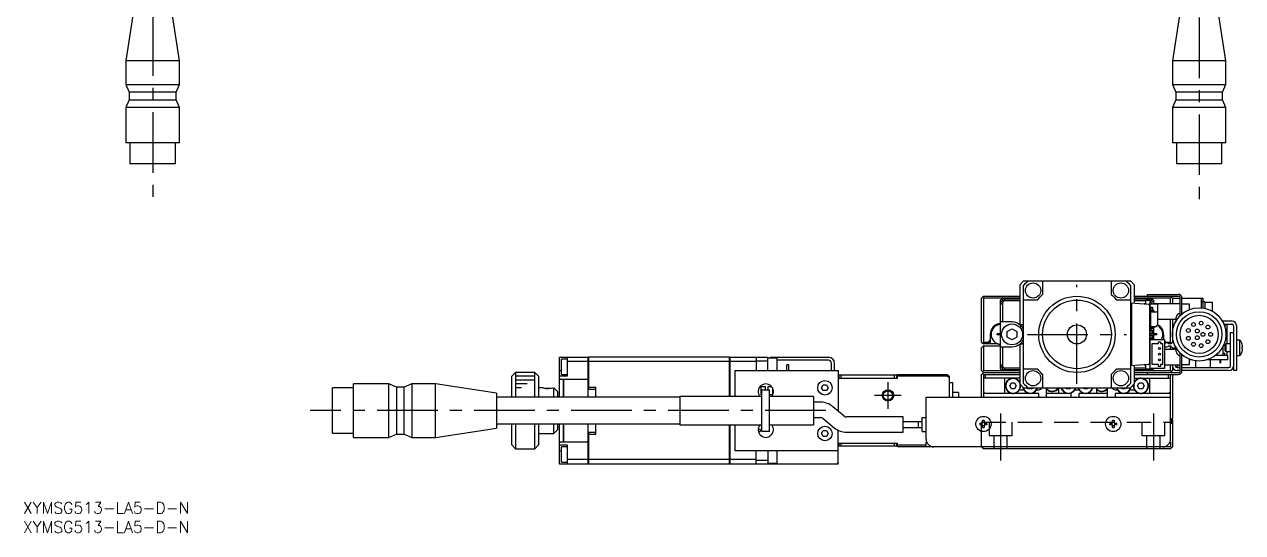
# Model space of a CAD drawing. Extents: x 0 to 680, y -8 to 382.
# Drawn here: x 0.4 to 319.4, y -8 to 125.3 of the extents above; entities that cross this region are included whole.
import ezdxf

# ---------------------------------------------------------------- set-up
doc = ezdxf.new("R2010")
doc.units = 0
doc.header["$LTSCALE"] = 0.5
doc.linetypes.add('CENTER', pattern=[50.8, 31.75, -6.35, 6.35, -6.35])
doc.linetypes.add('DASHED', pattern=[19.05, 12.7, -6.35])
for name, color, linetype in [('MSM_CENTER', 1, 'CENTER'), ('MSM_CONTINUOUS', 7, 'CONTINUOUS'), ('MSM_DASHED', 4, 'DASHED'), ('MSM_NARROW', 5, 'CONTINUOUS'), ('MSM_PART_NUMBER', 7, 'CONTINUOUS')]:
    doc.layers.add(name, color=color, linetype=linetype)
doc.styles.get("Standard").update_dxf_attribs({"font": 'txt.shx', "height": 1, "bigfont": 'bigfont.shx'})

# ---------------------------------------------------------------- blocks, each defined once
blk = doc.blocks.new('*U2')
at = {"layer": 'MSM_PART_NUMBER'}
blk.add_text('XYMSG513-LA5-D-N', height=3, dxfattribs=at).set_placement((0, -3))
blk = doc.blocks.new('*U3')
at = {"layer": 'MSM_PART_NUMBER'}
blk.add_text('XYMSG513-LA5-D-N', height=3, dxfattribs=at).set_placement((0, -8))

msp = doc.modelspace()

# ---------------------------------------------------------------- linework, layer by layer
at = {"layer": 'MSM_CENTER'}
for p, q in [((308.05, 228.7), (308.05, 78.7)), ((34, 153.08), (34, 78.7)), ((276.05, 31), (276.05, 57)), ((263.05, 44), (289.05, 44)), ((226.55, 31.5), (226.55, 24.5)), ((230.05, 28), (223.05, 28)), ((210.24, 24), (75.24, 24)), ((256.05, 23.26), (256.05, 10.95)), ((296.05, 23.26), (296.05, 10.95))]:
    msp.add_line(p, q, dxfattribs=at)
at = {"layer": 'MSM_CONTINUOUS'}
for p, q in [((29.43, 131.7), (27, 115.7)), ((41, 115.7), (38.57, 131.7)), ((303.48, 131.7), (301.05, 115.7)), ((315.05, 115.7), (312.62, 131.7)), ((41, 115.7), (27, 115.7)), ((27, 115.7), (27, 109.5)), ((41, 109.5), (41, 115.7)), ((315.05, 115.7), (301.05, 115.7)), ((301.05, 115.7), (301.05, 109.5)), ((315.05, 109.5), (315.05, 115.7)), ((27, 109.5), (41, 109.5)), ((27, 109.5), (27.85, 107.5)), ((40.15, 107.5), (41, 109.5)), ((301.05, 109.5), (315.05, 109.5)), ((301.05, 109.5), (301.9, 107.5)), ((314.2, 107.5), (315.05, 109.5)), ((27.85, 105.5), (27, 103.5)), ((40.15, 107.5), (27.85, 107.5)), ((27.85, 107.5), (27.85, 105.5)), ((27.85, 105.5), (40.15, 105.5)), ((40.15, 105.5), (40.15, 107.5)), ((41, 103.5), (40.15, 105.5)), ((301.9, 105.5), (301.05, 103.5)), ((314.2, 107.5), (301.9, 107.5)), ((301.9, 107.5), (301.9, 105.5)), ((301.9, 105.5), (314.2, 105.5)), ((314.2, 105.5), (314.2, 107.5)), ((315.05, 103.5), (314.2, 105.5)), ((41, 103.5), (27, 103.5)), ((27, 103.5), (27, 94.2)), ((41, 94.2), (41, 103.5)), ((315.05, 103.5), (301.05, 103.5)), ((301.05, 103.5), (301.05, 94.2)), ((315.05, 94.2), (315.05, 103.5)), ((41, 94.2), (27, 94.2)), ((28.05, 94.2), (28.05, 88.7)), ((39.95, 88.7), (39.95, 94.2)), ((315.05, 94.2), (301.05, 94.2)), ((302.1, 94.2), (302.1, 88.7)), ((314, 88.7), (314, 94.2)), ((39.95, 88.7), (28.05, 88.7)), ((314, 88.7), (302.1, 88.7)), ((262.05, 58), (261.05, 57)), ((262.05, 58), (290.05, 58)), ((267.05, 58), (267.05, 54.5)), ((285.05, 54.5), (285.05, 58)), ((291.05, 57), (290.05, 58)), ((261.05, 57), (261.05, 46.6)), ((262.05, 31.15), (262.05, 56.85)), ((290.05, 56.85), (290.05, 31.15)), ((291.05, 57), (291.05, 52.18)), ((294.55, 54.5), (302.55, 54.5)), ((294.55, 54), (294.55, 54.5)), ((251.05, 53.5), (251.55, 54)), ((251.05, 42), (251.05, 53.5)), ((251.55, 53.5), (251.3, 53.75)), ((251.55, 54), (261.05, 54)), ((251.55, 53.5), (251.55, 42)), ((261.05, 53.5), (251.55, 53.5)), ((256.55, 53.5), (256.05, 53)), ((256.05, 35), (256.05, 53)), ((256.05, 52.4), (256.55, 52.9)), ((256.05, 52.5), (256.15, 52.5)), ((256.55, 52.29), (256.05, 51.79)), ((256.55, 52.9), (256.55, 53.3)), ((256.55, 53.3), (261.05, 53.3)), ((256.85, 52.9), (256.55, 52.29)), ((256.55, 52.9), (261.05, 52.9)), ((256.55, 52.29), (256.55, 47.25)), ((257.05, 53.3), (257.05, 52.9)), ((265.55, 53), (262.05, 53)), ((290.05, 53), (286.55, 53)), ((290.05, 52.25), (294.77, 51.92)), ((290.35, 52.23), (290.35, 35.77)), ((291.05, 54), (302.85, 54)), ((300.55, 53.5), (291.05, 53.5)), ((291.05, 53.3), (295.55, 53.3)), ((291.05, 52.9), (294.05, 52.9)), ((294.05, 52), (293.62, 52)), ((294.05, 53), (295.25, 53)), ((294.05, 51.97), (294.05, 53)), ((295.05, 53), (295.05, 53.3)), ((295.05, 51.62), (295.05, 36.38)), ((295.25, 35), (295.25, 53)), ((295.25, 52.9), (295.55, 52.9)), ((295.55, 52.29), (295.25, 52.89)), ((297.25, 51.9), (295.25, 51.9)), ((295.25, 51.17), (295.8, 51.17)), ((296.05, 53), (295.55, 53.5)), ((295.55, 53.3), (295.55, 52.9)), ((295.55, 52.9), (296.05, 52.4)), ((295.93, 51.9), (295.55, 52.29)), ((295.55, 51.9), (295.55, 52.29)), ((295.8, 51.17), (295.8, 50.34)), ((295.95, 52.5), (296.05, 52.5)), ((296.05, 53), (296.05, 51.9)), ((303.05, 52), (296.05, 52)), ((297.25, 48.1), (297.25, 51.9)), ((301.05, 53.5), (300.55, 54)), ((300.8, 53.75), (300.55, 53.5)), ((300.55, 52), (300.55, 53.5)), ((301.05, 53.5), (303.05, 53.5)), ((301.05, 53.5), (301.05, 52)), ((303.05, 48.9), (303.05, 53.8)), ((303.55, 49.36), (303.55, 53.5)), ((303.55, 53.5), (309.05, 53.5)), ((305.55, 51.9), (303.55, 51.9)), ((305.55, 50.54), (305.55, 51.9)), ((308.55, 53.5), (308.55, 50.98)), ((309.55, 52.5), (308.55, 52.5)), ((309.05, 53.5), (309.05, 50.93)), ((309.55, 52.5), (309.55, 50.84)), ((311.55, 52.4), (309.55, 52.4)), ((311.55, 50.06), (311.55, 52.4)), ((295.25, 50.95), (295.48, 50.95)), ((295.25, 50.7), (295.48, 50.7)), ((295.25, 50.64), (295.48, 50.64)), ((295.25, 50.22), (295.33, 50.22)), ((295.25, 48.22), (295.35, 48.22)), ((295.25, 48.1), (295.35, 48.1)), ((295.35, 46.1), (295.35, 49.8)), ((295.45, 49.9), (297.03, 49.9)), ((295.48, 50.44), (295.48, 50.95)), ((295.58, 50.34), (295.91, 50.34)), ((295.91, 50.11), (295.58, 50.11)), ((295.8, 50.11), (295.8, 49.9)), ((296.01, 49.9), (296.01, 50.01)), ((296.24, 49.9), (296.24, 50.01)), ((297.13, 49.8), (297.13, 46.42)), ((297.13, 48.1), (297.25, 48.1)), ((297.13, 48), (302.05, 48)), ((300.55, 42), (300.55, 48)), ((301.05, 48), (301.05, 42)), ((302.05, 47.61), (302.05, 48.5)), ((303.72, 49.5), (303.55, 49.5)), ((256, 45), (256.05, 45)), ((256, 44.21), (256, 45)), ((259.05, 47.25), (256.05, 47.25)), ((257.8, 44.72), (259.05, 45.44)), ((257.8, 43.28), (257.8, 44.72)), ((259.05, 45.44), (260.3, 44.72)), ((260.3, 44.72), (260.3, 43.28)), ((261.05, 46.6), (262.05, 46.6)), ((261.14, 46.49), (262.05, 46.49)), ((295.25, 47.25), (295.35, 47.25)), ((295.25, 46.69), (295.35, 46.69)), ((295.25, 45.5), (295.25, 45.5)), ((295.48, 45.27), (295.25, 45.27)), ((295.48, 45.2), (295.25, 45.2)), ((295.48, 44.95), (295.25, 44.95)), ((296.71, 46), (295.45, 46)), ((295.48, 45.5), (296.05, 45.5)), ((295.48, 44.95), (295.48, 45.46)), ((295.48, 45), (296.09, 45)), ((295.91, 45.79), (295.58, 45.79)), ((295.58, 45.56), (295.91, 45.56)), ((295.67, 46), (295.67, 45.79)), ((295.67, 45.56), (295.67, 45.5)), ((295.67, 45), (295.67, 44.25)), ((295.8, 46), (295.8, 45.79)), ((295.8, 45.56), (295.8, 45.5)), ((295.8, 45), (295.8, 44.25)), ((296.01, 45.89), (296.01, 46)), ((296.05, 45.59), (296.05, 42.57)), ((296.09, 44.21), (296.09, 45)), ((296.24, 45.89), (296.24, 46)), ((297.1, 46.35), (296.78, 46.03)), ((316.65, 47.5), (314.11, 47.5)), ((314.51, 46.7), (316.55, 46.7)), ((314.59, 46.5), (315.3, 46.5)), ((315.3, 46.5), (315.3, 41.5)), ((317.05, 46.2), (317.05, 34.5)), ((317.85, 46.3), (317.85, 34.5)), ((251.05, 42), (251.55, 41.5)), ((251.3, 41.75), (251.55, 42)), ((251.55, 42), (252.75, 42)), ((255.43, 41.5), (251.55, 41.5)), ((253.35, 42.6), (252.75, 42)), ((252.75, 42), (253.35, 41.58)), ((253.35, 44), (253.35, 41.5)), ((255.15, 43.86), (255.15, 44.15)), ((255.94, 44.15), (255.15, 44.15)), ((255.94, 43.86), (255.15, 43.86)), ((255.68, 44.15), (255.68, 43.86)), ((256.05, 44.46), (256, 44.47)), ((256, 43), (256, 43.8)), ((256.05, 43.54), (256, 43.53)), ((256, 43), (256.05, 43)), ((259.05, 42.56), (257.8, 43.28)), ((260.3, 43.28), (259.05, 42.56)), ((262.05, 41.51), (261.14, 41.51)), ((295.25, 44.25), (296.05, 44.25)), ((295.25, 43.75), (296.05, 43.75)), ((295.25, 43), (296.09, 43)), ((298.95, 42.57), (295.25, 42.57)), ((295.67, 43.75), (295.67, 43)), ((295.75, 41.57), (297.4, 41.57)), ((295.75, 36.07), (295.75, 41.57)), ((295.8, 43.75), (295.8, 43)), ((296.09, 44.47), (296.05, 44.46)), ((296.09, 43.53), (296.05, 43.54)), ((296.09, 43), (296.09, 43.8)), ((296.95, 44.15), (296.15, 44.15)), ((296.95, 43.86), (296.15, 43.86)), ((296.42, 43.86), (296.42, 44.15)), ((296.95, 43.86), (296.95, 44.15)), ((297.4, 42.07), (297.9, 42.07)), ((297.4, 41.57), (297.4, 42.07)), ((297.9, 42.07), (297.9, 41.57)), ((297.9, 41.57), (298.45, 41.57)), ((298.45, 41.57), (298.45, 36.07)), ((298.75, 44), (298.75, 42.57)), ((298.77, 42.57), (298.75, 42.6)), ((298.95, 42.57), (298.95, 35.07)), ((299.35, 42), (298.95, 42.4)), ((298.95, 41.72), (299.35, 42)), ((299.35, 42), (300.55, 42)), ((300.55, 41.5), (300.11, 41.5)), ((300.55, 42), (300.8, 41.75)), ((300.55, 41.5), (301.05, 42)), ((315.05, 41.5), (314.85, 41.3)), ((315.05, 41.5), (315.05, 39.5)), ((316.25, 41.5), (315.05, 41.5)), ((316.25, 44.5), (317.05, 44.5)), ((316.25, 35.7), (316.25, 44.5)), ((318.74, 42.5), (317.85, 42.5)), ((318.74, 38.5), (318.74, 42.5)), ((251.05, 40.5), (251.55, 41)), ((251.05, 34.5), (251.05, 40.5)), ((251.55, 41), (251.55, 34.5)), ((251.55, 41), (256.05, 41)), ((256.05, 40.75), (259.05, 40.75)), ((256.55, 40.75), (256.55, 35.71)), ((261.05, 41.4), (261.05, 31)), ((262.05, 41.4), (261.05, 41.4)), ((302.05, 40), (298.95, 40)), ((300.11, 41), (300.55, 41)), ((300.55, 40), (300.55, 41)), ((300.55, 41), (301.05, 40.5)), ((301.05, 40.5), (301.85, 40.5)), ((301.05, 40), (301.05, 40.5)), ((301.85, 40.5), (301.85, 40)), ((302.05, 39.5), (302.05, 40.39)), ((303.05, 34.2), (303.05, 39.1)), ((303.55, 34.5), (303.55, 38.64)), ((303.55, 38.5), (303.72, 38.5)), ((315.55, 38.5), (312.38, 38.5)), ((314.3, 38.5), (314.3, 40.85)), ((314.3, 39.05), (314.75, 39.05)), ((314.75, 38.5), (314.75, 39.05)), ((314.85, 39.7), (314.85, 41.3)), ((314.85, 39.7), (315.05, 39.5)), ((315.05, 39.5), (316.25, 39.5)), ((315.3, 39.5), (315.3, 38.5)), ((315.55, 37.3), (315.55, 38.5)), ((317.85, 38.5), (318.74, 38.5)), ((319.3, 41.43), (319.3, 41.45)), ((319.3, 40.7), (319.43, 40.7)), ((319.3, 40.3), (319.3, 40.7)), ((319.43, 40.3), (319.3, 40.3)), ((319.3, 39.55), (319.3, 39.57)), ((140.55, 27.5), (140.55, 38)), ((140.55, 38), (148.05, 38)), ((142.55, 37.5), (141.05, 37.5)), ((141.05, 33.5), (141.05, 37.5)), ((142.55, 38), (142.55, 33)), ((148.05, 36.85), (142.55, 36.85)), ((148.05, 27.5), (148.05, 38)), ((148.05, 37.99), (148.1, 37.99)), ((148.05, 36.84), (148.1, 36.84)), ((185.05, 38), (148.1, 38)), ((148.1, 38), (148.1, 29.65)), ((185.05, 36.85), (148.1, 36.85)), ((185.05, 27.75), (185.05, 38)), ((185.05, 37.99), (185.1, 37.99)), ((185.05, 36.84), (185.1, 36.84)), ((185.1, 38), (195.05, 38)), ((185.1, 38), (185.1, 27.75)), ((192.05, 36.85), (185.1, 36.85)), ((192.05, 38), (192.05, 34.5)), ((195.05, 37), (192.05, 37)), ((195.05, 34.5), (195.05, 38)), ((197.55, 37.75), (195.05, 37.75)), ((195.75, 37.75), (195.75, 38)), ((195.75, 38), (210.95, 38)), ((196.25, 38), (196.25, 37.75)), ((197.55, 34.5), (197.55, 37.75)), ((210.95, 37.2), (197.55, 37.2)), ((200.05, 34.5), (200.05, 36)), ((200.55, 36), (200.05, 36)), ((200.55, 34.5), (200.55, 36)), ((211.75, 34.5), (211.75, 36.4)), ((212.55, 34.5), (212.55, 36.4)), ((256.05, 36.21), (256.55, 35.71)), ((256.55, 35.1), (256.05, 35.6)), ((256.05, 35.5), (256.15, 35.5)), ((256.55, 35.71), (256.85, 35.1)), ((256.55, 34.7), (256.55, 35.1)), ((261.05, 35.1), (256.55, 35.1)), ((257.05, 35.1), (257.05, 34.7)), ((294.77, 36.08), (290.05, 35.75)), ((291.05, 35.82), (291.05, 31)), ((294.05, 35.1), (291.05, 35.1)), ((293.62, 36), (294.05, 36)), ((294.05, 35), (294.05, 36.03)), ((297.4, 36.07), (295.75, 36.07)), ((297.4, 35.57), (297.4, 36.07)), ((297.9, 35.57), (297.4, 35.57)), ((297.9, 36.07), (297.9, 35.57)), ((298.45, 36.07), (297.9, 36.07)), ((298.95, 36), (303.05, 36)), ((300.55, 34.5), (300.55, 36)), ((301.05, 36), (301.05, 34.5)), ((301.85, 36), (301.85, 35.7)), ((301.9, 35.5), (302.35, 35.5)), ((302.25, 35.3), (303.05, 35.3)), ((302.35, 36), (302.35, 35.5)), ((303.55, 36.1), (305.55, 36.1)), ((303.55, 35.3), (315.85, 35.3)), ((305.55, 36.1), (305.55, 37.46)), ((306.02, 37.3), (305.55, 37.3)), ((307.05, 37.07), (307.05, 35.3)), ((315.55, 37.3), (310.07, 37.3)), ((311.05, 35.3), (311.05, 37.3)), ((313.42, 37.3), (313.42, 36.5)), ((313.42, 36.5), (313.67, 36.5)), ((313.67, 37.3), (313.67, 36.5)), ((129.05, 34), (128.05, 33)), ((128.05, 27.5), (128.05, 33)), ((129.05, 34), (129.05, 27.5)), ((134.05, 34), (129.05, 34)), ((134.05, 27.5), (134.05, 34)), ((135.05, 33), (134.05, 34)), ((135.05, 33), (135.05, 27.5)), ((140.55, 34.5), (141.05, 34.5)), ((142.55, 33), (140.55, 33)), ((140.75, 32.23), (140.55, 32.23)), ((140.75, 32.25), (140.75, 32.23)), ((140.75, 32.25), (141.55, 32.25)), ((141.05, 33.5), (142.55, 33.5)), ((141.55, 27.5), (141.55, 32.25)), ((141.55, 32.2), (141.6, 32.2)), ((141.6, 32.25), (148.05, 32.25)), ((141.6, 32.25), (141.6, 27.5)), ((186.55, 34.5), (213.55, 34.5)), ((186.55, 27.75), (186.55, 34.5)), ((213.55, 34.5), (213.55, 23.86)), ((228.75, 33.3), (213.55, 33.3)), ((213.55, 32.5), (229.05, 32.5)), ((213.75, 32.5), (213.75, 33.3)), ((214.25, 33.3), (214.25, 32.5)), ((228.25, 32.5), (228.25, 33.3)), ((228.75, 33.3), (228.75, 32.5)), ((229.05, 33.5), (242.05, 33.5)), ((229.05, 32.5), (229.05, 33.5)), ((241.93, 33), (229.05, 33)), ((241.93, 33), (241.43, 33.5)), ((242.55, 32.69), (241.93, 33)), ((242.05, 33.5), (242.55, 33)), ((242.55, 33), (242.55, 27.5)), ((251.55, 34), (251.05, 34.5)), ((251.55, 34), (251.05, 33.5)), ((251.05, 27.5), (251.05, 33.5)), ((251.3, 34.25), (251.55, 34.5)), ((251.55, 33.5), (251.3, 33.75)), ((251.55, 34.5), (261.05, 34.5)), ((251.55, 34), (261.05, 34)), ((251.55, 33.5), (251.55, 27.5)), ((251.55, 33.5), (261.05, 33.5)), ((261.05, 32.5), (251.55, 32.5)), ((252.05, 33.5), (252.05, 32.5)), ((256.05, 35), (256.55, 34.5)), ((261.05, 34.7), (256.55, 34.7)), ((257.05, 32.5), (257.05, 28.5)), ((262.05, 35), (265.55, 35)), ((267.05, 33.5), (267.05, 30)), ((285.05, 30), (285.05, 33.5)), ((286.55, 35), (290.05, 35)), ((295.55, 34.7), (291.05, 34.7)), ((291.05, 34.5), (300.55, 34.5)), ((291.05, 34), (302.85, 34)), ((291.05, 33.5), (302.55, 33.5)), ((291.05, 32.5), (300.55, 32.5)), ((294.05, 35), (295.25, 35)), ((294.55, 33.5), (294.55, 34)), ((295.05, 34.7), (295.05, 35)), ((295.05, 32.5), (295.05, 28.5)), ((298.95, 35.07), (295.25, 35.07)), ((295.55, 35.07), (295.55, 34.7)), ((295.55, 34.5), (296.05, 35)), ((296.05, 35), (296.05, 35.07)), ((300.05, 32.5), (300.05, 33.5)), ((300.55, 34.5), (300.8, 34.25)), ((301.05, 34.5), (300.55, 34)), ((300.55, 16.5), (300.55, 33.5)), ((301.05, 33.5), (301.05, 22)), ((303.05, 34.5), (302.25, 34.5)), ((315.85, 34.5), (303.55, 34.5)), ((317.85, 34.5), (317.05, 34.5)), ((81.05, 18.05), (81.05, 29.95)), ((86.55, 29.95), (81.05, 29.95)), ((86.55, 17), (86.55, 31)), ((95.85, 31), (86.55, 31)), ((95.85, 17), (95.85, 31)), ((97.85, 30.15), (95.85, 31)), ((97.85, 30.15), (97.85, 17.85)), ((99.85, 30.15), (97.85, 30.15)), ((101.85, 31), (99.85, 30.15)), ((99.85, 17.85), (99.85, 30.15)), ((101.85, 31), (101.85, 17)), ((108.05, 31), (101.85, 31)), ((108.05, 17), (108.05, 31)), ((124.05, 28.57), (108.05, 31)), ((136.05, 30), (135.05, 30)), ((139.05, 27.5), (139.05, 30)), ((139.05, 30), (140.05, 29)), ((140.05, 29), (140.05, 27.5)), ((148.05, 29.65), (150.05, 29.65)), ((148.1, 30.15), (150.05, 30.15)), ((150.05, 27.5), (150.05, 30.15)), ((194.47, 30.22), (193.22, 30.22)), ((193.22, 30.22), (193.22, 28.22)), ((193.55, 29.5), (195.55, 29.5)), ((193.55, 18.5), (193.55, 29.5)), ((194.47, 29.5), (194.47, 30.22)), ((196.13, 30.22), (195.13, 30.22)), ((195.13, 30.22), (195.13, 29.5)), ((195.55, 18.5), (195.55, 29.5)), ((196.38, 28.22), (196.38, 29.8)), ((209.18, 30), (209.61, 30.75)), ((209.61, 29.25), (209.18, 30)), ((209.61, 30.75), (210.48, 30.75)), ((210.48, 29.25), (209.61, 29.25)), ((210.48, 30.75), (210.91, 30)), ((210.91, 30), (210.48, 29.25)), ((243.55, 31.25), (242.55, 31.25)), ((243.55, 27.5), (243.55, 31.25)), ((245.05, 28.75), (243.55, 28.75)), ((245.05, 28.75), (245.05, 27.5)), ((252.05, 28.5), (251.55, 29)), ((258.43, 30.5), (258.86, 31.25)), ((258.86, 29.75), (258.43, 30.5)), ((258.86, 31.25), (259.73, 31.25)), ((259.73, 29.75), (258.86, 29.75)), ((259.73, 31.25), (260.16, 30.5)), ((260.16, 30.5), (259.73, 29.75)), ((261.05, 31.5), (261.03, 31.5)), ((261.03, 29.5), (262.06, 29.5)), ((261.05, 31), (262.05, 30)), ((262.05, 30), (290.05, 30)), ((263.36, 29.75), (263.22, 30)), ((264.23, 29.75), (263.36, 29.75)), ((264.37, 30), (264.23, 29.75)), ((265.53, 29.5), (266.05, 29.5)), ((268.05, 27.5), (268.05, 30)), ((271.25, 30), (271.25, 28.5)), ((273.36, 29.75), (273.22, 30)), ((274.23, 29.75), (273.36, 29.75)), ((274.37, 30), (274.23, 29.75)), ((275.53, 29.5), (276.56, 29.5)), ((277.86, 29.75), (277.72, 30)), ((278.73, 29.75), (277.86, 29.75)), ((278.87, 30), (278.73, 29.75)), ((281.25, 28.5), (281.25, 30)), ((284.05, 27.5), (284.05, 30)), ((286.05, 29.5), (286.56, 29.5)), ((287.86, 29.75), (287.72, 30)), ((288.73, 29.75), (287.86, 29.75)), ((288.87, 30), (288.73, 29.75)), ((290.03, 29.5), (291.06, 29.5)), ((290.05, 30), (291.05, 31)), ((291.06, 31.5), (291.05, 31.5)), ((291.93, 30.5), (292.36, 31.25)), ((292.36, 29.75), (291.93, 30.5)), ((292.36, 31.25), (293.23, 31.25)), ((293.23, 29.75), (292.36, 29.75)), ((293.23, 31.25), (293.66, 30.5)), ((293.66, 30.5), (293.23, 29.75)), ((300.55, 29), (300.05, 28.5)), ((124.05, 28.57), (124.05, 19.43)), ((172.05, 27.5), (124.05, 27.5)), ((172.05, 27.75), (172.05, 20.25)), ((193.55, 27.75), (172.05, 27.75)), ((193.22, 28.22), (193.55, 28.22)), ((195.55, 28.22), (196.38, 28.22)), ((207.05, 27.75), (195.55, 27.75)), ((207.05, 27.75), (207.05, 20.25)), ((208.93, 26.21), (207.05, 26.21)), ((236.55, 27.5), (300.55, 27.5)), ((236.55, 16.5), (236.55, 27.5)), ((266.05, 28.5), (251.55, 28.5)), ((266.05, 27.5), (266.05, 28.5)), ((274.55, 28.5), (268.05, 28.5)), ((274.55, 27.5), (274.55, 28.5)), ((276.55, 28.5), (276.55, 27.5)), ((284.05, 28.5), (276.55, 28.5)), ((286.05, 28.5), (286.05, 27.5)), ((300.55, 28.5), (286.05, 28.5)), ((215.07, 22.58), (212.15, 25.04)), ((230.55, 22.35), (215.71, 22.35)), ((230.55, 18.35), (230.55, 22.35)), ((108.05, 17), (124.05, 19.43)), ((124.05, 20.5), (172.05, 20.5)), ((128.05, 15), (128.05, 20.5)), ((129.05, 20.5), (129.05, 14)), ((134.05, 14), (134.05, 20.5)), ((135.05, 20.5), (135.05, 15)), ((139.05, 18), (139.05, 20.5)), ((140.05, 20.5), (140.05, 19)), ((140.55, 10), (140.55, 20.5)), ((141.55, 15.75), (141.55, 20.5)), ((141.6, 20.5), (141.6, 15.75)), ((148.05, 10), (148.05, 20.5)), ((150.05, 17.85), (150.05, 20.5)), ((172.05, 20.25), (193.55, 20.25)), ((185.05, 10), (185.05, 20.25)), ((185.1, 20.25), (185.1, 10)), ((186.55, 13.5), (186.55, 20.25)), ((192.86, 20.07), (193.05, 20.07)), ((193.05, 20.25), (193.05, 20.07)), ((195.55, 20.25), (207.05, 20.25)), ((207.05, 22.21), (208.93, 22.21)), ((209.58, 21.97), (212.5, 19.52)), ((235.55, 21.1), (230.55, 21.1)), ((230.55, 19.6), (235.55, 19.6)), ((234.55, 19.6), (234.55, 21.1)), ((235.55, 22.2), (236.55, 22.2)), ((235.55, 18.5), (235.55, 22.2)), ((250.62, 20.7), (251.35, 20.7)), ((251.35, 20.3), (250.62, 20.3)), ((251.35, 20.7), (251.35, 21.43)), ((251.35, 19.57), (251.35, 20.3)), ((251.75, 21.43), (251.75, 20.7)), ((251.75, 20.7), (252.48, 20.7)), ((251.75, 20.3), (251.75, 19.57)), ((252.48, 20.3), (251.75, 20.3)), ((284.62, 20.7), (285.35, 20.7)), ((285.35, 20.3), (284.62, 20.3)), ((285.35, 20.7), (285.35, 21.43)), ((285.35, 19.57), (285.35, 20.3)), ((285.75, 21.43), (285.75, 20.7)), ((285.75, 20.7), (286.48, 20.7)), ((286.48, 20.3), (285.75, 20.3)), ((285.75, 20.3), (285.75, 19.57)), ((300.55, 22), (300.8, 21.75)), ((301.05, 22), (300.55, 21.5)), ((300.55, 21.4), (300.65, 21.4)), ((301.05, 21.2), (300.55, 21.2)), ((300.55, 20.5), (301.05, 21)), ((300.55, 21), (301.05, 21)), ((300.95, 21.9), (300.95, 21.7)), ((300.95, 21.8), (301.05, 21.7)), ((301.05, 21.7), (301.05, 14.5)), ((81.05, 18.05), (86.55, 18.05)), ((86.55, 17), (95.85, 17)), ((95.85, 17), (97.85, 17.85)), ((97.85, 17.85), (99.85, 17.85)), ((99.85, 17.85), (101.85, 17)), ((101.85, 17), (108.05, 17)), ((135.05, 18), (139.05, 18)), ((140.05, 19), (139.05, 18)), ((148.05, 18.35), (150.05, 18.35)), ((148.1, 18.35), (148.1, 10)), ((148.1, 17.85), (150.05, 17.85)), ((193.05, 19.07), (192.55, 19.07)), ((192.59, 18.57), (193.05, 18.57)), ((193.05, 19.07), (193.05, 18.57)), ((195.55, 18.5), (193.55, 18.5)), ((209.18, 18), (209.61, 18.75)), ((209.61, 17.25), (209.18, 18)), ((209.61, 18.75), (210.48, 18.75)), ((210.48, 17.25), (209.61, 17.25)), ((210.48, 18.75), (210.91, 18)), ((210.91, 18), (210.48, 17.25)), ((213.55, 10), (213.55, 18.84)), ((215.71, 18.35), (230.55, 18.35)), ((235.55, 18.5), (236.55, 18.5)), ((128.05, 15), (129.05, 14)), ((129.05, 14), (134.05, 14)), ((134.05, 14), (135.05, 15)), ((140.55, 15.77), (140.75, 15.77)), ((140.55, 15), (142.55, 15)), ((140.55, 13.5), (141.05, 13.5)), ((140.75, 15.77), (140.75, 15.75)), ((141.55, 15.75), (140.75, 15.75)), ((142.55, 14.5), (141.05, 14.5)), ((141.05, 10.5), (141.05, 14.5)), ((141.55, 15.8), (141.6, 15.8)), ((148.05, 15.75), (141.6, 15.75)), ((142.55, 15), (142.55, 10)), ((213.55, 13.5), (186.55, 13.5)), ((192.05, 10), (192.05, 13.5)), ((195.05, 13.5), (195.05, 10)), ((197.55, 10.25), (197.55, 13.5)), ((213.55, 15.5), (229.05, 15.5)), ((213.75, 14.7), (213.75, 15.5)), ((228.75, 14.7), (213.75, 14.7)), ((214.25, 15.5), (214.25, 14.7)), ((228.25, 14.7), (228.25, 15.5)), ((228.75, 15.5), (228.75, 14.7)), ((229.05, 14.5), (229.05, 15.5)), ((229.05, 15), (236.55, 15)), ((300.55, 14.5), (229.05, 14.5)), ((236.55, 14.5), (236.55, 15.7)), ((251.05, 14.5), (251.55, 14)), ((251.55, 14.5), (251.3, 14.25)), ((300.55, 14), (251.55, 14)), ((300.55, 15.7), (300.55, 14.5)), ((300.8, 14.25), (300.55, 14.5)), ((300.55, 14), (301.05, 14.5)), ((148.05, 10), (140.55, 10)), ((141.05, 10.5), (142.55, 10.5)), ((148.05, 11.15), (142.55, 11.15)), ((148.05, 11.16), (148.1, 11.16)), ((148.05, 10.01), (148.1, 10.01)), ((185.05, 11.15), (148.1, 11.15)), ((185.05, 10), (148.1, 10)), ((185.05, 11.16), (185.1, 11.16)), ((185.05, 10.01), (185.1, 10.01)), ((192.05, 11.15), (185.1, 11.15)), ((213.55, 10), (185.1, 10)), ((192.05, 11), (195.05, 11)), ((195.05, 10.25), (197.55, 10.25)), ((213.55, 10.5), (213.05, 10))]:
    msp.add_line(p, q, dxfattribs=at)
for centre, radius in [((264.55, 55.5), 2), ((287.55, 55.5), 2), ((276.05, 44), 10), ((276.05, 44), 9), ((308.05, 44), 7), ((308.05, 44), 5.95), ((308.05, 44), 5), ((259.05, 44), 2.75), ((276.05, 44), 2.5), ((305.23, 45.03), 0.5), ((306.55, 46.6), 0.5), ((307.55, 44.87), 0.5), ((308.57, 46.95), 0.5), ((310.34, 45.93), 0.5), ((305.23, 42.97), 0.5), ((306.55, 41.4), 0.5), ((307.55, 43.13), 0.5), ((308.57, 41.05), 0.5), ((309.05, 44), 0.5), ((310.34, 42.07), 0.5), ((311.05, 44), 0.5), ((297.65, 40.32), 0.25), ((297.65, 38.82), 0.25), ((297.65, 37.32), 0.25), ((264.55, 32.5), 2), ((287.55, 32.5), 2), ((210.05, 30), 1.9), ((226.55, 28), 1.23), ((251.55, 20.5), 2), ((285.55, 20.5), 2), ((210.05, 18), 1.9)]:
    msp.add_circle(centre, radius, dxfattribs=at)
for centre, radius, start, end in [((276.05, 44), 19, 132.5369, 137.4631), ((276.05, 44), 19, 42.5369, 47.4631), ((252.88, 67.16), 19, 311.7998, 318.2002), ((299.21, 67.16), 19, 221.7998, 228.2002), ((302.55, 53.5), 1, 0, 90), ((294.75, 51.62), 0.3, 0, 86), ((302.85, 53.8), 0.2, 0, 90), ((295.58, 50.44), 0.33, 180, 270), ((295.45, 49.8), 0.1, 90, 180), ((295.58, 50.44), 0.1, 180, 270), ((295.91, 50.01), 0.33, 0, 90), ((295.91, 50.01), 0.1, 0, 90), ((297.03, 49.8), 0.1, 0, 90), ((303.05, 48.5), 1, 90, 180), ((312.05, 48.5), 1, 35.7317, 61.0012), ((256.15, 44), 2.8, 92.0467, 180), ((256.15, 44), 2.6, 92.2042, 267.7958), ((259.05, 44), 3.25, 22.6042, 90), ((295.58, 45.46), 0.33, 90, 180), ((295.45, 46.1), 0.1, 180, 270), ((295.58, 45.46), 0.1, 90, 180), ((295.91, 45.89), 0.33, 270, 0), ((295.91, 45.89), 0.1, 270, 0), ((296.71, 46.1), 0.1, 270, 315), ((295.95, 44), 2.6, 326.7647, 64.089), ((297.03, 46.42), 0.1, 315, 0), ((295.95, 44), 2.8, 0, 65.0752), ((316.55, 46.2), 0.5, 0, 90), ((316.65, 46.3), 1.2, 0, 90), ((255.94, 44.21), 0.06, 270, 0), ((255.94, 43.8), 0.06, 0, 90), ((259.05, 44), 3.25, 270, 310.0046), ((259.05, 44), 3.25, 310.005, 337.3871), ((296.15, 44.21), 0.06, 180, 270), ((296.15, 43.8), 0.06, 90, 180), ((299.45, 40.75), 1, 48.5904, 120), ((316.25, 40.5), 3.2, 17.27, 38.6822), ((299.45, 41.75), 1, 240, 311.4096), ((303.05, 39.5), 1, 180, 270), ((312.05, 39.5), 1, 298.9988, 324.2683), ((316.25, 40.5), 3.2, 321.3178, 342.73), ((316.25, 40.5), 3.19, 3.5903, 16.9053), ((316.25, 40.5), 3.19, 343.0947, 356.4097), ((210.95, 36.4), 1.6, 0, 90), ((210.95, 36.4), 0.8, 0, 90), ((294.75, 36.38), 0.3, 274, 0), ((302.25, 35.7), 1.2, 180, 270), ((302.25, 35.7), 0.4, 180, 270), ((315.85, 35.7), 0.4, 270, 0), ((315.85, 35.7), 1.2, 270, 0), ((259.3, 30.5), 2, 30, 7.702), ((259.3, 30.5), 1.9, 22.9195, 11.8627), ((252.88, 20.84), 19, 41.7998, 48.2002), ((299.21, 20.84), 19, 131.7998, 138.2002), ((292.8, 30.5), 2, 172.298, 150), ((292.8, 30.5), 1.9, 168.1373, 157.0805), ((302.55, 34.5), 1, 270, 0), ((302.85, 34.2), 0.2, 270, 0), ((137.55, 35.87), 6, 257.9755, 282.0245), ((194.55, 29), 2, 321.3178, 218.6822), ((263.8, 30.5), 2, 187.7021, 345.5225), ((263.8, 30.5), 1.9, 191.8628, 344.7424), ((276.05, 44), 19, 222.5369, 227.4631), ((266.05, 30.5), 1, 270, 329.9999), ((269.55, 31), 1.9, 217.8636, 328.2431), ((269.55, 31), 2, 221.4096, 328.2117), ((273.8, 30.5), 2, 194.4775, 345.5225), ((273.8, 30.5), 1.9, 195.2576, 344.7424), ((278.3, 30.5), 2, 194.4775, 345.5225), ((278.3, 30.5), 1.9, 195.2576, 344.7424), ((282.55, 31), 1.9, 226.8264, 322.1364), ((282.55, 31), 2, 229.4584, 318.5904), ((286.05, 30.5), 1, 210.0001, 270), ((288.3, 30.5), 2, 194.4775, 352.2979), ((288.3, 30.5), 1.9, 195.2576, 348.1372), ((276.05, 44), 19, 312.5369, 317.4631), ((208.93, 21.21), 5, 50, 90), ((215.71, 23.35), 1, 230, 270), ((194.55, 19), 2, 141.3178, 38.6822), ((208.93, 21.21), 1, 50, 90), ((215.71, 23.35), 5, 230, 270), ((251.55, 20.5), 0.95, 167.8468, 192.1532), ((251.55, 20.5), 0.435, 152.6335, 207.3665), ((251.55, 20.5), 0.95, 77.8468, 102.1532), ((251.55, 20.5), 0.435, 62.6335, 117.3665), ((251.55, 20.5), 0.435, 242.6335, 297.3665), ((251.55, 20.5), 0.95, 257.8468, 282.1532), ((251.55, 20.5), 0.435, 332.6335, 27.3665), ((251.55, 20.5), 0.95, 347.8468, 12.1532), ((285.55, 20.5), 0.95, 167.8468, 192.1532), ((285.55, 20.5), 0.435, 152.6335, 207.3665), ((285.55, 20.5), 0.95, 77.8468, 102.1532), ((285.55, 20.5), 0.435, 62.6335, 117.3665), ((285.55, 20.5), 0.435, 242.6335, 297.3665), ((285.55, 20.5), 0.95, 257.8468, 282.1532), ((285.55, 20.5), 0.435, 332.6335, 27.3665), ((285.55, 20.5), 0.95, 347.8468, 12.1532), ((300.65, 21.7), 0.3, 270, 0), ((195.85, 17.33), 0.2, 75.0744, 180.8063), ((238.55, 16.5), 2, 180, 270), ((298.55, 16.5), 2, 270, 0)]:
    msp.add_arc(centre, radius, start, end, dxfattribs=at)
at = {"layer": 'MSM_DASHED'}
for p, q in [((251.05, 21), (300.55, 21)), ((251.05, 14.5), (251.05, 21)), ((253.05, 21), (253.05, 17.5)), ((259.05, 17.5), (259.05, 21)), ((293.05, 21), (293.05, 17.5)), ((299.05, 17.5), (299.05, 21)), ((253.05, 17.5), (259.05, 17.5)), ((254.3, 17.5), (254.3, 14)), ((257.8, 14), (257.8, 17.5)), ((293.05, 17.5), (299.05, 17.5)), ((294.3, 17.5), (294.3, 14)), ((297.8, 14), (297.8, 17.5))]:
    msp.add_line(p, q, dxfattribs=at)
at = {"layer": 'MSM_NARROW'}
for p, q in [((134.05, 33), (129.05, 33)), ((134.05, 32), (129.05, 32)), ((132.05, 31), (129.05, 31)), ((130.55, 30), (129.05, 30)), ((136.29, 29.94), (136.05, 30))]:
    msp.add_line(p, q, dxfattribs=at)
msp.add_circle((226.55, 28), 1.5, dxfattribs=at)
msp.add_arc((137.55, 35.79), 5.98, 257.788, 284.5016, dxfattribs=at)

# ---------------------------------------------------------------- block references
at = {"layer": 'MSM_CONTINUOUS'}
for name in ['*U2', '*U3']:
    msp.add_blockref(name, (0, 0), dxfattribs=at)

doc.saveas('drawing.dxf')
